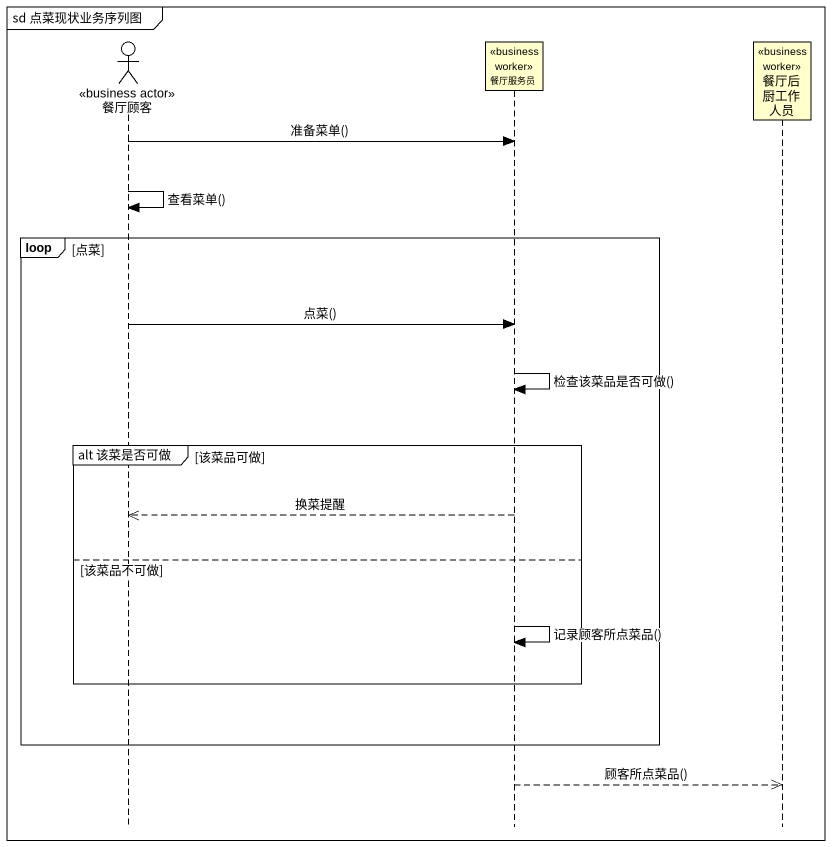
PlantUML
@startuml
mainframe sd 点菜现状业务序列图
hide footbox
actor 餐厅顾客 <<business actor>>
participant 餐厅服务员 <<business worker>>
participant 餐厅后厨工作人员 <<business worker>>

餐厅顾客 -> 餐厅服务员 : 准备菜单()
餐厅顾客 -> 餐厅顾客 : 查看菜单()
loop 点菜
  餐厅顾客 -> 餐厅服务员 : 点菜()
  餐厅服务员 -> 餐厅服务员 : 检查该菜品是否可做()
  group alt 该菜是否可做 [该菜品可做]
    餐厅服务员 -->> 餐厅顾客 : 换菜提醒
  else 该菜品不可做
    餐厅服务员 -> 餐厅服务员 : 记录顾客所点菜品()
  end
end
餐厅服务员 -->> 餐厅后厨工作人员 : 顾客所点菜品()
@enduml
